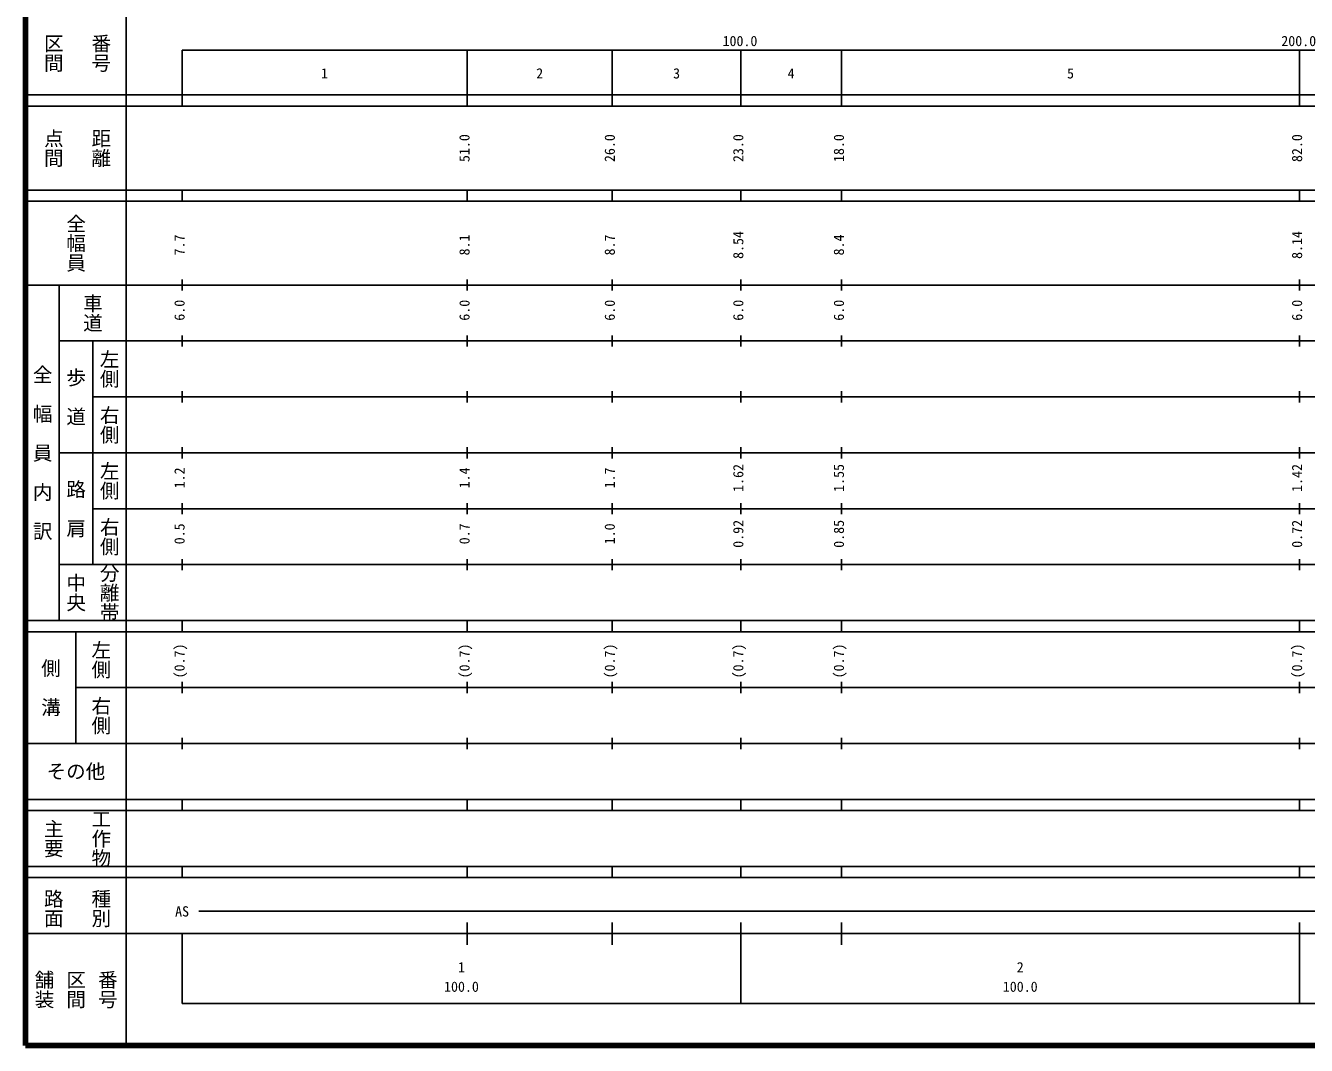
# Model space of a CAD drawing. Units: millimetres on the paper, enlarged 1000 times. Extents: x 40000 to 680000, y 20000 to 380000.
# Drawn here: x 40000 to 269213, y 20000 to 202409 of the extents above; entities that cross this region are included whole.
import ezdxf
from ezdxf.enums import TextEntityAlignment as Align

# ---------------------------------------------------------------- set-up
doc = ezdxf.new("R2010")
doc.units = ezdxf.units.MM
doc.header["$LTSCALE"] = 1000
doc.layers.add('M-TTL', color=2, linetype='Continuous', lineweight=140)
doc.layers.add('M-TTL-BAND', color=7, linetype='Continuous', lineweight=25)
doc.styles.add('@ＭＳ ゴシック', font='')
doc.styles.add('ＭＳ ゴシック', font='')
doc.styles.get('@ＭＳ ゴシック').set_extended_font_data('@MS Gothic')
doc.styles.get('ＭＳ ゴシック').set_extended_font_data('MS Gothic')

msp = doc.modelspace()

# ---------------------------------------------------------------- linework, layer by layer
at = {"layer": 'M-TTL'}
for p, q in [((40000, 380000), (40000, 20000)), ((40000, 20000), (680000, 20000))]:
    msp.add_line(p, q, dxfattribs=at)
at = {"layer": 'M-TTL-BAND'}
for p, q in [((58000, 370000), (58000, 20000)), ((68000, 198000), (579000, 198000)), ((68000, 198000), (68000, 188000)), ((119000, 188000), (119000, 198000)), ((145000, 188000), (145000, 198000)), ((168000, 188000), (168000, 198000)), ((186000, 188000), (186000, 198000)), ((268000, 188000), (268000, 198000)), ((40000, 190000), (579000, 190000)), ((40000, 188000), (579000, 188000)), ((40000, 173000), (579000, 173000)), ((68000, 171000), (68000, 173000)), ((119000, 171000), (119000, 173000)), ((145000, 171000), (145000, 173000)), ((168000, 171000), (168000, 173000)), ((186000, 171000), (186000, 173000)), ((268000, 171000), (268000, 173000)), ((40000, 171000), (579000, 171000)), ((40000, 156000), (579000, 156000)), ((46000, 96000), (46000, 156000)), ((68000, 155000), (68000, 157000)), ((119000, 155000), (119000, 157000)), ((145000, 155000), (145000, 157000)), ((168000, 155000), (168000, 157000)), ((186000, 155000), (186000, 157000)), ((268000, 155000), (268000, 157000)), ((68000, 145000), (68000, 147000)), ((119000, 145000), (119000, 147000)), ((145000, 145000), (145000, 147000)), ((168000, 145000), (168000, 147000)), ((186000, 145000), (186000, 147000)), ((268000, 145000), (268000, 147000)), ((46000, 146000), (579000, 146000)), ((52000, 146000), (52000, 106000)), ((52000, 136000), (579000, 136000)), ((68000, 135000), (68000, 137000)), ((119000, 135000), (119000, 137000)), ((145000, 135000), (145000, 137000)), ((168000, 135000), (168000, 137000)), ((186000, 135000), (186000, 137000)), ((268000, 135000), (268000, 137000)), ((68000, 125000), (68000, 127000)), ((119000, 125000), (119000, 127000)), ((145000, 125000), (145000, 127000)), ((168000, 125000), (168000, 127000)), ((186000, 125000), (186000, 127000)), ((268000, 125000), (268000, 127000)), ((46000, 126000), (579000, 126000)), ((68000, 115000), (68000, 117000)), ((119000, 115000), (119000, 117000)), ((145000, 115000), (145000, 117000)), ((168000, 115000), (168000, 117000)), ((186000, 115000), (186000, 117000)), ((268000, 115000), (268000, 117000)), ((52000, 116000), (579000, 116000)), ((46000, 106000), (579000, 106000)), ((68000, 105000), (68000, 107000)), ((119000, 105000), (119000, 107000)), ((145000, 105000), (145000, 107000)), ((168000, 105000), (168000, 107000)), ((186000, 105000), (186000, 107000)), ((268000, 105000), (268000, 107000)), ((40000, 96000), (579000, 96000)), ((40000, 94000), (579000, 94000)), ((49000, 94000), (49000, 74000)), ((68000, 94000), (68000, 96000)), ((119000, 94000), (119000, 96000)), ((145000, 94000), (145000, 96000)), ((168000, 94000), (168000, 96000)), ((186000, 94000), (186000, 96000)), ((268000, 94000), (268000, 96000)), ((68000, 83000), (68000, 85000)), ((119000, 83000), (119000, 85000)), ((145000, 83000), (145000, 85000)), ((168000, 83000), (168000, 85000)), ((186000, 83000), (186000, 85000)), ((268000, 83000), (268000, 85000)), ((49000, 84000), (579000, 84000)), ((40000, 74000), (579000, 74000)), ((68000, 73000), (68000, 75000)), ((119000, 73000), (119000, 75000)), ((145000, 73000), (145000, 75000)), ((168000, 73000), (168000, 75000)), ((186000, 73000), (186000, 75000)), ((268000, 73000), (268000, 75000)), ((40000, 64000), (579000, 64000)), ((40000, 62000), (579000, 62000)), ((68000, 62000), (68000, 64000)), ((119000, 62000), (119000, 64000)), ((145000, 62000), (145000, 64000)), ((168000, 62000), (168000, 64000)), ((186000, 62000), (186000, 64000)), ((268000, 62000), (268000, 64000)), ((40000, 52000), (579000, 52000)), ((68000, 50000), (68000, 52000)), ((119000, 50000), (119000, 52000)), ((145000, 50000), (145000, 52000)), ((168000, 50000), (168000, 52000)), ((186000, 50000), (186000, 52000)), ((268000, 50000), (268000, 52000)), ((40000, 50000), (579000, 50000)), ((71000, 44000), (565000, 44000)), ((119000, 38000), (119000, 42000)), ((145000, 38000), (145000, 42000)), ((168000, 27500), (168000, 42000)), ((186000, 38000), (186000, 42000)), ((268000, 27500), (268000, 42000)), ((40000, 40000), (579000, 40000)), ((68000, 40000), (68000, 27500)), ((68000, 27500), (579000, 27500))]:
    msp.add_line(p, q, dxfattribs=at)

# ---------------------------------------------------------------- texts
at = {"layer": 'M-TTL-BAND', "style": '@ＭＳ ゴシック'}
for s, p in [('区間', (45000, 197500)), ('番号', (53500, 197500)), ('点間', (45000, 180500)), ('距離', (53500, 180500)), ('全幅員', (49000, 163500)), ('車道', (52000, 151000)), ('左側', (55000, 141000)), ('全\u3000幅\u3000員\u3000内\u3000訳', (43000, 126000)), ('歩\u3000道', (49000, 136000)), ('右側', (55000, 131000)), ('左側', (55000, 121000)), ('路\u3000肩', (49000, 116000)), ('右側', (55000, 111000)), ('分離帯', (55000, 101000)), ('中央', (49000, 101000)), ('左側', (53500, 89000)), ('側\u3000溝', (44500, 84000)), ('右側', (53500, 79000)), ('主要', (45000, 57000)), ('工作物', (53500, 57000)), ('路面', (45000, 44500)), ('種別', (53500, 44500)), ('舗装', (43333, 30000)), ('区間', (49000, 30000)), ('番号', (54667, 30000))]:
    msp.add_text(s, height=2566, rotation=270, dxfattribs=at).set_placement(p, align=Align.MIDDLE_CENTER)
at = {"layer": 'M-TTL-BAND', "style": 'ＭＳ ゴシック'}
for s, p in [('100.0', (167844, 198195)), ('200.0', (267844, 198195)), ('1', (93500, 192405)), ('2', (132000, 192405)), ('3', (156500, 192405)), ('4', (177000, 192405)), ('5', (227000, 192405)), ('AS', (68000, 42500)), ('1', (118000, 32523)), ('2', (218000, 32523)), ('100.0', (118000, 29033)), ('100.0', (218000, 29033))]:
    msp.add_text(s, height=1833, dxfattribs=at).set_placement(p, align=Align.BOTTOM_CENTER)
for s, p in [('51.0', (120000, 180500)), ('26.0', (146000, 180500)), ('23.0', (169000, 180500)), ('18.0', (187000, 180500)), ('82.0', (269000, 180500)), ('8.54', (169000, 163174)), ('8.14', (269000, 163174)), ('7.7', (69000, 163174)), ('8.1', (120000, 163174)), ('8.7', (146000, 163174)), ('8.4', (187000, 163174)), ('6.0', (69000, 151500)), ('6.0', (120000, 151500)), ('6.0', (146000, 151500)), ('6.0', (169000, 151500)), ('6.0', (187000, 151500)), ('6.0', (269000, 151500)), ('1.62', (169000, 121500)), ('1.55', (187000, 121500)), ('1.42', (269000, 121500)), ('1.2', (69000, 121500)), ('1.4', (120000, 121500)), ('1.7', (146000, 121500)), ('0.5', (69000, 111500)), ('0.7', (120000, 111500)), ('1.0', (146000, 111500)), ('0.92', (169000, 111500)), ('0.85', (187000, 111500)), ('0.72', (269000, 111500)), ('(0.7)', (69000, 88764)), ('(0.7)', (120000, 88764)), ('(0.7)', (146000, 88764)), ('(0.7)', (169000, 88764)), ('(0.7)', (187000, 88764)), ('(0.7)', (269000, 88764))]:
    msp.add_text(s, height=1833, rotation=90, dxfattribs=at).set_placement(p, align=Align.BOTTOM_CENTER)
msp.add_text('その他', height=2566, dxfattribs=at).set_placement((49000, 69000), align=Align.MIDDLE_CENTER)

doc.saveas('drawing.dxf')
